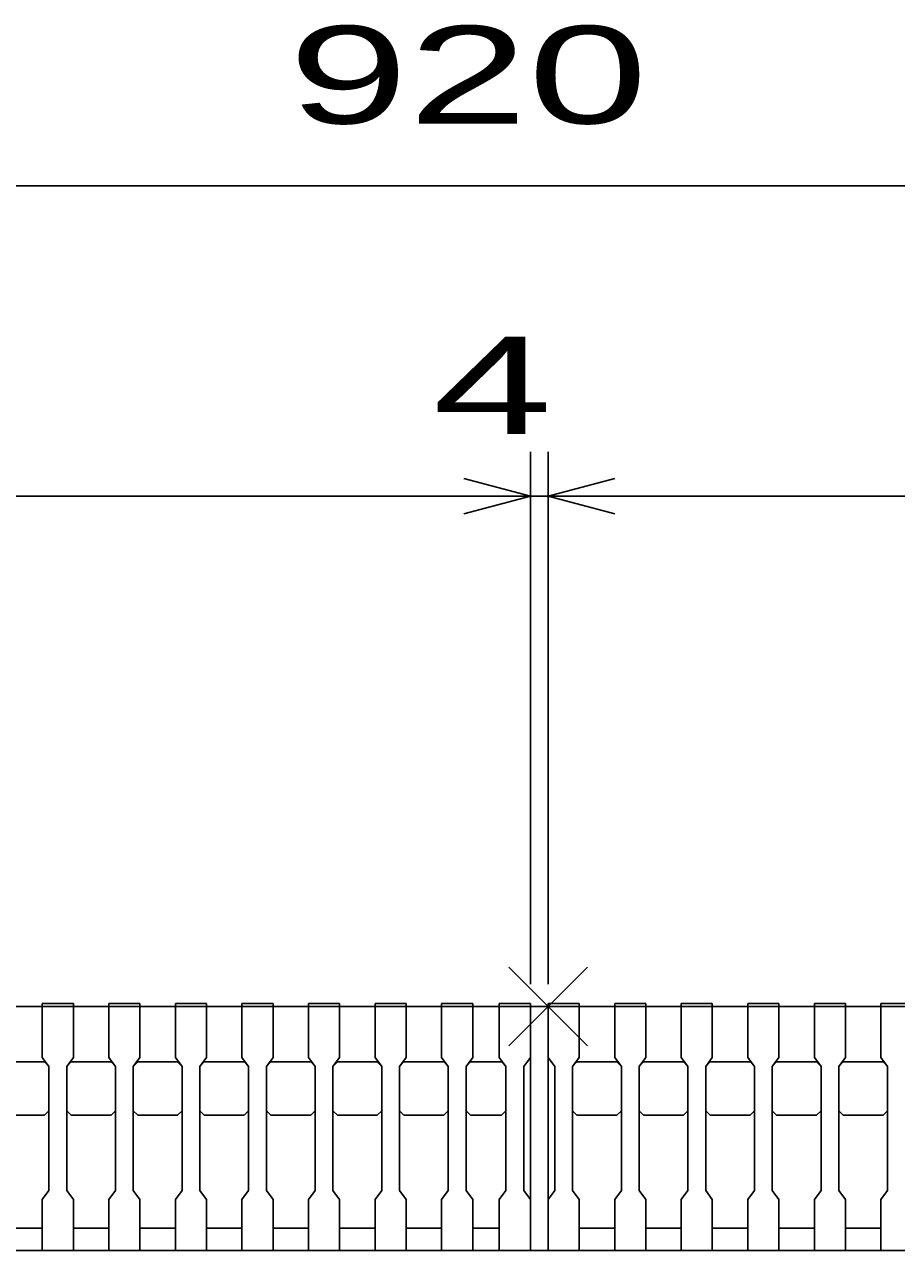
# Model space of a CAD drawing. Units: millimetres, scale not verified. Extents: x -1820 to 1731, y -1282 to 1054.
# Drawn here: x -1029.5 to -833, y -792 to -515.7 of the extents above; entities that cross this region are included whole.
import ezdxf
from ezdxf.enums import TextEntityAlignment as Align

# ---------------------------------------------------------------- set-up
doc = ezdxf.new("R2010")
doc.units = ezdxf.units.MM
doc.header["$LTSCALE"] = 10
for name, color, linetype, lineweight in [('16', 3, 'Continuous', 25), ('19', 6, 'Continuous', 25), ('22', 2, 'Continuous', 25)]:
    doc.layers.add(name, color=color, linetype=linetype, lineweight=lineweight)
doc.layers.add('17', color=7, linetype='Continuous')
doc.styles.add('ベクトル', font='')
doc.styles.get('ベクトル').set_extended_font_data('ベクトル')

# ---------------------------------------------------------------- blocks, each defined once
blk = doc.blocks.new('x')
at = {"color": 0, "linetype": 'Continuous', "lineweight": -2}
for p, q in [((-0.884, -0.884), (0.884, 0.884)), ((0.884, -0.884), (-0.884, 0.884))]:
    blk.add_line(p, q, dxfattribs=at)

msp = doc.modelspace()

# ---------------------------------------------------------------- linework, layer by layer
at = {"layer": '16'}
for p, q in [((-1370.5, -737), (-915.5, -737)), ((-1025.5, -737), (-1025.5, -736.3)), ((-1025.5, -736.3), (-1018.5, -736.3)), ((-1025.5, -737), (-1025.5, -748.5)), ((-1018.5, -737), (-1025.5, -737)), ((-1018.5, -736.3), (-1018.5, -737)), ((-1018.5, -748.5), (-1018.5, -737)), ((-1010.5, -737), (-1010.5, -736.3)), ((-1010.5, -736.3), (-1003.5, -736.3)), ((-1010.5, -737), (-1010.5, -748.5)), ((-1003.5, -737), (-1010.5, -737)), ((-1003.5, -736.3), (-1003.5, -737)), ((-1003.5, -748.5), (-1003.5, -737)), ((-995.5, -737), (-995.5, -736.3)), ((-995.5, -736.3), (-988.5, -736.3)), ((-995.5, -737), (-995.5, -748.5)), ((-988.5, -737), (-995.5, -737)), ((-988.5, -736.3), (-988.5, -737)), ((-988.5, -748.5), (-988.5, -737)), ((-980.5, -737), (-980.5, -736.3)), ((-980.5, -736.3), (-973.5, -736.3)), ((-980.5, -737), (-980.5, -748.5)), ((-973.5, -737), (-980.5, -737)), ((-973.5, -736.3), (-973.5, -737)), ((-973.5, -748.5), (-973.5, -737)), ((-965.5, -737), (-965.5, -736.3)), ((-965.5, -736.3), (-958.5, -736.3)), ((-965.5, -737), (-965.5, -748.5)), ((-958.5, -737), (-965.5, -737)), ((-958.5, -736.3), (-958.5, -737)), ((-958.5, -748.5), (-958.5, -737)), ((-950.5, -737), (-950.5, -736.3)), ((-950.5, -736.3), (-943.5, -736.3)), ((-950.5, -737), (-950.5, -748.5)), ((-943.5, -737), (-950.5, -737)), ((-943.5, -736.3), (-943.5, -737)), ((-943.5, -748.5), (-943.5, -737)), ((-935.5, -737), (-935.5, -736.3)), ((-935.5, -736.3), (-928.5, -736.3)), ((-935.5, -737), (-935.5, -748.5)), ((-928.5, -737), (-935.5, -737)), ((-928.5, -736.3), (-928.5, -737)), ((-928.5, -748.5), (-928.5, -737)), ((-922.5, -737), (-922.5, -736.3)), ((-922.5, -736.3), (-915.5, -736.3)), ((-922.5, -737), (-922.5, -748.5)), ((-915.5, -737), (-922.5, -737)), ((-915.5, -736.3), (-915.5, -737)), ((-915.5, -748.5), (-915.5, -737)), ((-915.5, -787), (-915.5, -737)), ((-911.5, -737), (-911.5, -736.3)), ((-911.5, -736.3), (-904.5, -736.3)), ((-911.5, -737), (-911.5, -748.5)), ((-904.5, -737), (-911.5, -737)), ((-911.5, -737), (-911.5, -787)), ((-911.5, -737), (-471.5, -737)), ((-904.5, -736.3), (-904.5, -737)), ((-904.5, -748.5), (-904.5, -737)), ((-896.5, -737), (-896.5, -736.3)), ((-896.5, -736.3), (-889.5, -736.3)), ((-896.5, -737), (-896.5, -748.5)), ((-889.5, -737), (-896.5, -737)), ((-889.5, -736.3), (-889.5, -737)), ((-889.5, -748.5), (-889.5, -737)), ((-881.5, -737), (-881.5, -736.3)), ((-881.5, -736.3), (-874.5, -736.3)), ((-881.5, -737), (-881.5, -748.5)), ((-874.5, -737), (-881.5, -737)), ((-874.5, -736.3), (-874.5, -737)), ((-874.5, -748.5), (-874.5, -737)), ((-866.5, -737), (-866.5, -736.3)), ((-866.5, -736.3), (-859.5, -736.3)), ((-866.5, -737), (-866.5, -748.5)), ((-859.5, -737), (-866.5, -737)), ((-859.5, -736.3), (-859.5, -737)), ((-859.5, -748.5), (-859.5, -737)), ((-851.5, -737), (-851.5, -736.3)), ((-851.5, -736.3), (-844.5, -736.3)), ((-851.5, -737), (-851.5, -748.5)), ((-844.5, -737), (-851.5, -737)), ((-844.5, -736.3), (-844.5, -737)), ((-844.5, -748.5), (-844.5, -737)), ((-836.5, -737), (-836.5, -736.3)), ((-836.5, -736.3), (-829.5, -736.3)), ((-836.5, -737), (-836.5, -748.5)), ((-829.5, -737), (-836.5, -737)), ((-1025.5, -748.5), (-1024, -750.5)), ((-1020, -750.5), (-1018.5, -748.5)), ((-1010.5, -748.5), (-1009, -750.5)), ((-1005, -750.5), (-1003.5, -748.5)), ((-995.5, -748.5), (-994, -750.5)), ((-990, -750.5), (-988.5, -748.5)), ((-980.5, -748.5), (-979, -750.5)), ((-975, -750.5), (-973.5, -748.5)), ((-965.5, -748.5), (-964, -750.5)), ((-960, -750.5), (-958.5, -748.5)), ((-950.5, -748.5), (-949, -750.5)), ((-945, -750.5), (-943.5, -748.5)), ((-935.5, -748.5), (-934, -750.5)), ((-930, -750.5), (-928.5, -748.5)), ((-922.5, -748.5), (-921, -750.5)), ((-917, -750.5), (-915.5, -748.5)), ((-911.5, -748.5), (-910, -750.5)), ((-906, -750.5), (-904.5, -748.5)), ((-896.5, -748.5), (-895, -750.5)), ((-891, -750.5), (-889.5, -748.5)), ((-881.5, -748.5), (-880, -750.5)), ((-876, -750.5), (-874.5, -748.5)), ((-866.5, -748.5), (-865, -750.5)), ((-861, -750.5), (-859.5, -748.5)), ((-851.5, -748.5), (-850, -750.5)), ((-846, -750.5), (-844.5, -748.5)), ((-836.5, -748.5), (-835, -750.5)), ((-1034, -749.5), (-1025, -749.5)), ((-1025, -749.5), (-1024, -750.5)), ((-1024, -750.5), (-1024, -778.5)), ((-1020, -750.5), (-1019, -749.5)), ((-1020, -778.5), (-1020, -750.5)), ((-1019, -749.5), (-1010, -749.5)), ((-1010, -749.5), (-1009, -750.5)), ((-1009, -750.5), (-1009, -778.5)), ((-1005, -750.5), (-1004, -749.5)), ((-1005, -778.5), (-1005, -750.5)), ((-1004, -749.5), (-995, -749.5)), ((-995, -749.5), (-994, -750.5)), ((-994, -750.5), (-994, -778.5)), ((-990, -750.5), (-989, -749.5)), ((-990, -778.5), (-990, -750.5)), ((-989, -749.5), (-980, -749.5)), ((-980, -749.5), (-979, -750.5)), ((-979, -750.5), (-979, -778.5)), ((-975, -750.5), (-974, -749.5)), ((-975, -778.5), (-975, -750.5)), ((-974, -749.5), (-965, -749.5)), ((-965, -749.5), (-964, -750.5)), ((-964, -750.5), (-964, -778.5)), ((-960, -750.5), (-959, -749.5)), ((-960, -778.5), (-960, -750.5)), ((-959, -749.5), (-950, -749.5)), ((-950, -749.5), (-949, -750.5)), ((-949, -750.5), (-949, -778.5)), ((-945, -750.5), (-944, -749.5)), ((-945, -778.5), (-945, -750.5)), ((-944, -749.5), (-935, -749.5)), ((-935, -749.5), (-934, -750.5)), ((-934, -750.5), (-934, -778.5)), ((-930, -750.5), (-929, -749.5)), ((-930, -778.5), (-930, -750.5)), ((-929, -749.5), (-922, -749.5)), ((-922, -749.5), (-921, -750.5)), ((-921, -750.5), (-921, -778.5)), ((-917, -778.5), (-917, -750.5)), ((-910, -750.5), (-910, -778.5)), ((-906, -750.5), (-905, -749.5)), ((-906, -778.5), (-906, -750.5)), ((-905, -749.5), (-896, -749.5)), ((-896, -749.5), (-895, -750.5)), ((-895, -750.5), (-895, -778.5)), ((-891, -750.5), (-890, -749.5)), ((-891, -778.5), (-891, -750.5)), ((-890, -749.5), (-881, -749.5)), ((-881, -749.5), (-880, -750.5)), ((-880, -750.5), (-880, -778.5)), ((-876, -750.5), (-875, -749.5)), ((-876, -778.5), (-876, -750.5)), ((-875, -749.5), (-866, -749.5)), ((-866, -749.5), (-865, -750.5)), ((-865, -750.5), (-865, -778.5)), ((-861, -750.5), (-860, -749.5)), ((-861, -778.5), (-861, -750.5)), ((-860, -749.5), (-851, -749.5)), ((-851, -749.5), (-850, -750.5)), ((-850, -750.5), (-850, -778.5)), ((-846, -750.5), (-845, -749.5)), ((-846, -778.5), (-846, -750.5)), ((-845, -749.5), (-836, -749.5)), ((-836, -749.5), (-835, -750.5)), ((-835, -750.5), (-835, -778.5)), ((-1025, -761.5), (-1034, -761.5)), ((-1024, -760.5), (-1025, -761.5)), ((-1019, -761.5), (-1020, -760.5)), ((-1010, -761.5), (-1019, -761.5)), ((-1009, -760.5), (-1010, -761.5)), ((-1004, -761.5), (-1005, -760.5)), ((-995, -761.5), (-1004, -761.5)), ((-994, -760.5), (-995, -761.5)), ((-989, -761.5), (-990, -760.5)), ((-980, -761.5), (-989, -761.5)), ((-979, -760.5), (-980, -761.5)), ((-974, -761.5), (-975, -760.5)), ((-965, -761.5), (-974, -761.5)), ((-964, -760.5), (-965, -761.5)), ((-959, -761.5), (-960, -760.5)), ((-950, -761.5), (-959, -761.5)), ((-949, -760.5), (-950, -761.5)), ((-944, -761.5), (-945, -760.5)), ((-935, -761.5), (-944, -761.5)), ((-934, -760.5), (-935, -761.5)), ((-929, -761.5), (-930, -760.5)), ((-922, -761.5), (-929, -761.5)), ((-921, -760.5), (-922, -761.5)), ((-905, -761.5), (-906, -760.5)), ((-896, -761.5), (-905, -761.5)), ((-895, -760.5), (-896, -761.5)), ((-890, -761.5), (-891, -760.5)), ((-881, -761.5), (-890, -761.5)), ((-880, -760.5), (-881, -761.5)), ((-875, -761.5), (-876, -760.5)), ((-866, -761.5), (-875, -761.5)), ((-865, -760.5), (-866, -761.5)), ((-860, -761.5), (-861, -760.5)), ((-851, -761.5), (-860, -761.5)), ((-850, -760.5), (-851, -761.5)), ((-845, -761.5), (-846, -760.5)), ((-836, -761.5), (-845, -761.5)), ((-835, -760.5), (-836, -761.5)), ((-1024, -778.5), (-1025.5, -780.5)), ((-1018.5, -780.5), (-1020, -778.5)), ((-1009, -778.5), (-1010.5, -780.5)), ((-1003.5, -780.5), (-1005, -778.5)), ((-994, -778.5), (-995.5, -780.5)), ((-988.5, -780.5), (-990, -778.5)), ((-979, -778.5), (-980.5, -780.5)), ((-973.5, -780.5), (-975, -778.5)), ((-964, -778.5), (-965.5, -780.5)), ((-958.5, -780.5), (-960, -778.5)), ((-949, -778.5), (-950.5, -780.5)), ((-943.5, -780.5), (-945, -778.5)), ((-934, -778.5), (-935.5, -780.5)), ((-928.5, -780.5), (-930, -778.5)), ((-921, -778.5), (-922.5, -780.5)), ((-915.5, -780.5), (-917, -778.5)), ((-910, -778.5), (-911.5, -780.5)), ((-904.5, -780.5), (-906, -778.5)), ((-895, -778.5), (-896.5, -780.5)), ((-889.5, -780.5), (-891, -778.5)), ((-880, -778.5), (-881.5, -780.5)), ((-874.5, -780.5), (-876, -778.5)), ((-865, -778.5), (-866.5, -780.5)), ((-859.5, -780.5), (-861, -778.5)), ((-850, -778.5), (-851.5, -780.5)), ((-844.5, -780.5), (-846, -778.5)), ((-835, -778.5), (-836.5, -780.5)), ((-1025.5, -780.5), (-1025.5, -792)), ((-1018.5, -792), (-1018.5, -780.5)), ((-1010.5, -780.5), (-1010.5, -792)), ((-1003.5, -792), (-1003.5, -780.5)), ((-995.5, -780.5), (-995.5, -792)), ((-988.5, -792), (-988.5, -780.5)), ((-980.5, -780.5), (-980.5, -792)), ((-973.5, -792), (-973.5, -780.5)), ((-965.5, -780.5), (-965.5, -792)), ((-958.5, -792), (-958.5, -780.5)), ((-950.5, -780.5), (-950.5, -792)), ((-943.5, -792), (-943.5, -780.5)), ((-935.5, -780.5), (-935.5, -792)), ((-928.5, -792), (-928.5, -780.5)), ((-922.5, -780.5), (-922.5, -792)), ((-915.5, -792), (-915.5, -780.5)), ((-911.5, -780.5), (-911.5, -792)), ((-904.5, -792), (-904.5, -780.5)), ((-896.5, -780.5), (-896.5, -792)), ((-889.5, -792), (-889.5, -780.5)), ((-881.5, -780.5), (-881.5, -792)), ((-874.5, -792), (-874.5, -780.5)), ((-866.5, -780.5), (-866.5, -792)), ((-859.5, -792), (-859.5, -780.5)), ((-851.5, -780.5), (-851.5, -792)), ((-844.5, -792), (-844.5, -780.5)), ((-836.5, -780.5), (-836.5, -792)), ((-1033.5, -787), (-1025.5, -787)), ((-1018.5, -787), (-1010.5, -787)), ((-1003.5, -787), (-995.5, -787)), ((-988.5, -787), (-980.5, -787)), ((-973.5, -787), (-965.5, -787)), ((-958.5, -787), (-950.5, -787)), ((-943.5, -787), (-935.5, -787)), ((-928.5, -787), (-922.5, -787)), ((-904.5, -787), (-896.5, -787)), ((-889.5, -787), (-881.5, -787)), ((-874.5, -787), (-866.5, -787)), ((-859.5, -787), (-851.5, -787)), ((-844.5, -787), (-836.5, -787)), ((-1025.5, -792), (-1018.5, -792)), ((-1010.5, -792), (-1003.5, -792)), ((-995.5, -792), (-988.5, -792)), ((-980.5, -792), (-973.5, -792)), ((-965.5, -792), (-958.5, -792)), ((-950.5, -792), (-943.5, -792)), ((-935.5, -792), (-928.5, -792)), ((-922.5, -792), (-915.5, -792)), ((-911.5, -792), (-904.5, -792)), ((-896.5, -792), (-889.5, -792)), ((-881.5, -792), (-874.5, -792)), ((-866.5, -792), (-859.5, -792)), ((-851.5, -792), (-844.5, -792)), ((-836.5, -792), (-829.5, -792))]:
    msp.add_line(p, q, dxfattribs=at)
at = {"layer": '19'}
for p, q in [((-915.5, -737), (-911.5, -737)), ((-467, -792), (-1375, -792))]:
    msp.add_line(p, q, dxfattribs=at)
at = {"layer": '22', "color": 4}
for p, q in [((-1381, -552), (-461, -552)), ((-915.5, -732), (-915.5, -612)), ((-911.5, -732), (-911.5, -612)), ((-915.5, -622), (-930.5, -618)), ((-911.5, -622), (-896.5, -618)), ((-1370.5, -622), (-915.5, -622)), ((-930.5, -626), (-915.5, -622)), ((-915.5, -622), (-911.5, -622)), ((-896.5, -626), (-911.5, -622)), ((-911.5, -622), (-471.5, -622))]:
    msp.add_line(p, q, dxfattribs=at)

# ---------------------------------------------------------------- block references
at = {"layer": '17', "xscale": 10, "yscale": 10}
msp.add_blockref('x', (-911.5, -737), dxfattribs=at)

# ---------------------------------------------------------------- texts
at = {"layer": '22', "style": 'ベクトル', "width": 1.65}
for s, p in [(' 920 ', (-983.5, -527)), (' 4 ', (-951, -597))]:
    msp.add_text(s, height=21.99, dxfattribs=at).set_placement(p, align=Align.MIDDLE_LEFT)

doc.saveas('drawing.dxf')
